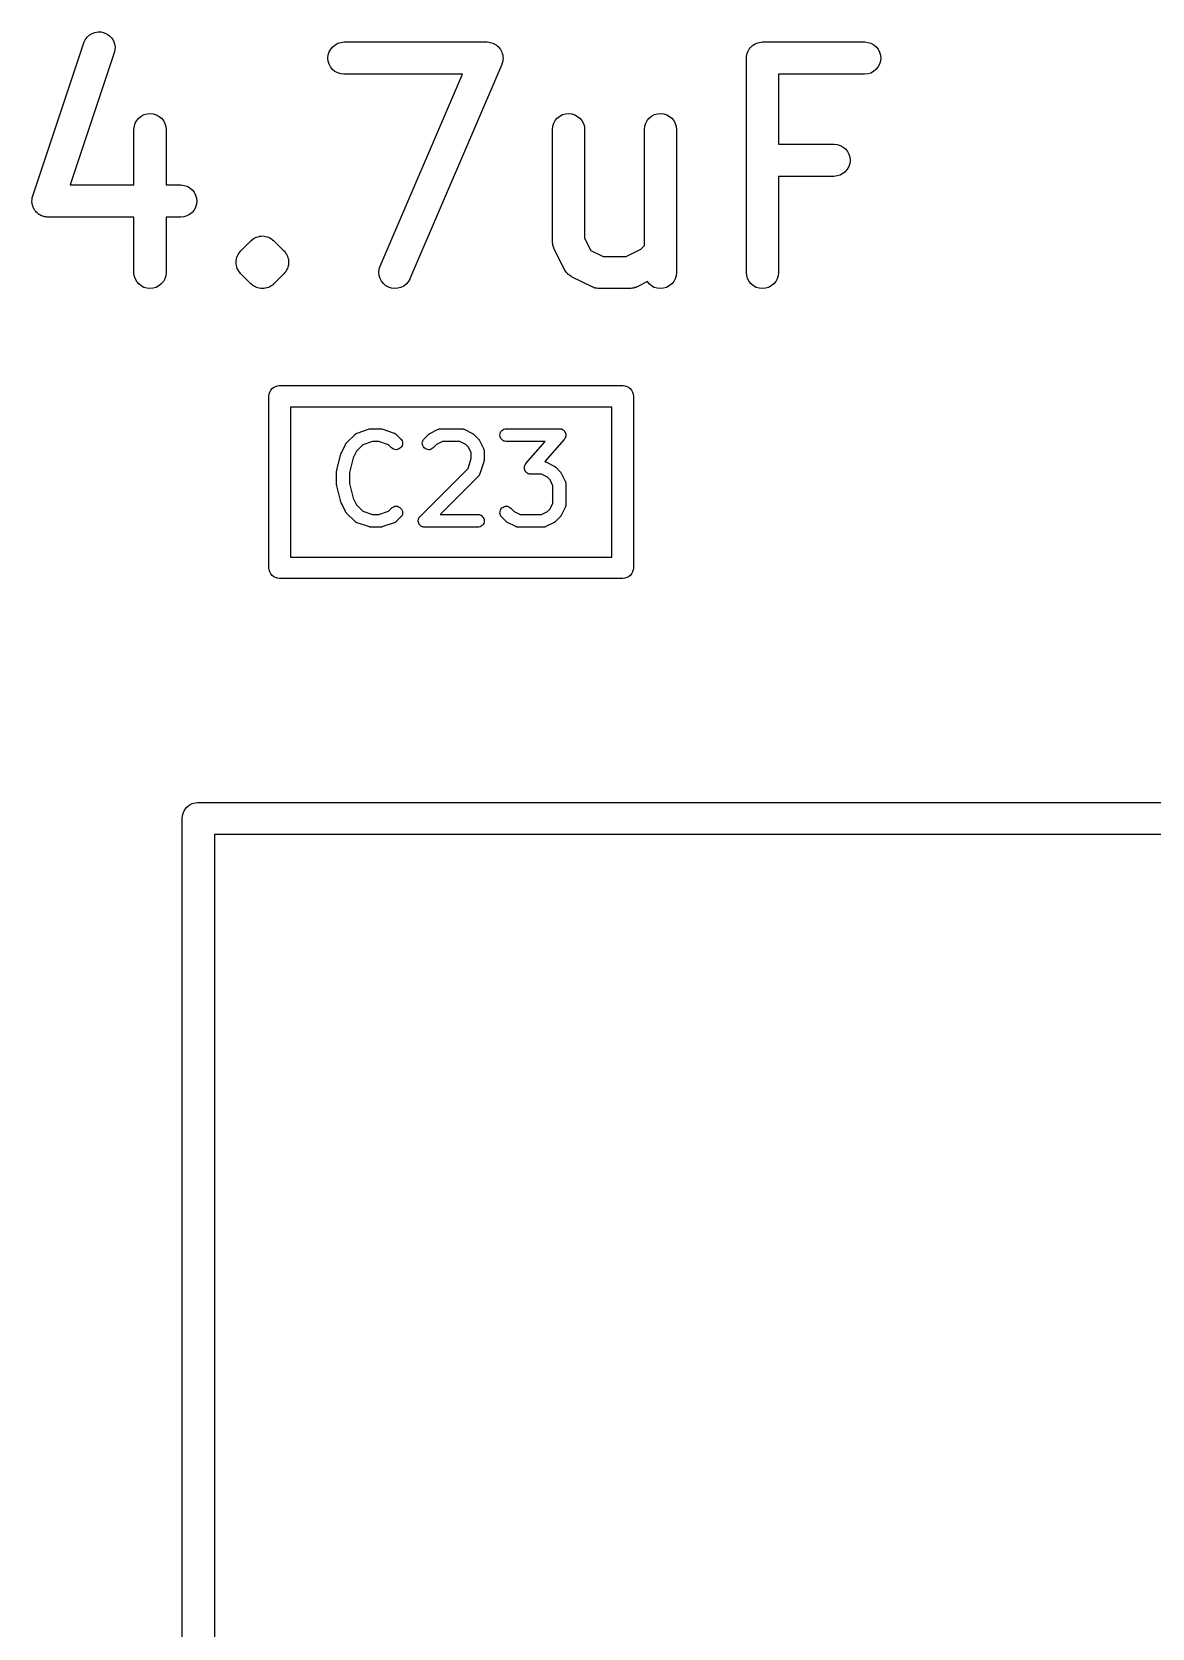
# Model space of a CAD drawing. Extents: x 39.2 to 71.6, y -130.1 to -60.
# Drawn here: x 49.42 to 54.65, y -114.48 to -107.03 of the extents above; entities that cross this region are included whole.
import ezdxf

# ---------------------------------------------------------------- set-up
doc = ezdxf.new("R2010")
doc.units = 0
doc.layers.add('BLACK', color=7, linetype='CONTINUOUS')

msp = doc.modelspace()

# ---------------------------------------------------------------- linework, layer by layer
at = {"layer": 'BLACK', "linetype": 'CONTINUOUS'}
for p, q in [((49.666, -107.081), (49.6663, -107.08)), ((49.6663, -107.08), (49.6725, -107.067)), ((49.6725, -107.067), (49.6811, -107.055)), ((49.6811, -107.055), (49.6918, -107.045)), ((49.6918, -107.045), (49.7043, -107.037)), ((49.7043, -107.037), (49.718, -107.032)), ((49.718, -107.032), (49.7325, -107.03)), ((49.7325, -107.03), (49.7471, -107.03)), ((49.7471, -107.03), (49.7614, -107.034)), ((49.7614, -107.034), (49.7747, -107.04)), ((49.7747, -107.04), (49.7866, -107.048)), ((49.7866, -107.048), (49.7966, -107.059)), ((49.7966, -107.059), (49.8043, -107.071)), ((49.8043, -107.071), (49.8095, -107.085)), ((50.8514, -107.083), (50.8654, -107.079)), ((50.8654, -107.079), (50.88, -107.077)), ((50.88, -107.077), (51.5467, -107.077)), ((51.5467, -107.077), (51.5477, -107.077)), ((51.5477, -107.077), (51.548, -107.077)), ((51.548, -107.077), (51.5482, -107.077)), ((51.5482, -107.077), (51.5552, -107.078)), ((51.5552, -107.078), (51.5623, -107.079)), ((51.5623, -107.079), (51.5625, -107.079)), ((51.5625, -107.079), (51.5628, -107.079)), ((51.5628, -107.079), (51.5695, -107.081)), ((52.8111, -107.081), (52.8178, -107.079)), ((52.8178, -107.079), (52.8181, -107.079)), ((52.8181, -107.079), (52.8183, -107.079)), ((52.8183, -107.079), (52.8254, -107.078)), ((52.8254, -107.078), (52.8324, -107.077)), ((52.8324, -107.077), (53.3086, -107.077)), ((53.3086, -107.077), (53.3096, -107.077)), ((53.3096, -107.077), (53.3242, -107.079)), ((53.3242, -107.079), (53.3381, -107.083)), ((49.4279, -107.795), (49.666, -107.081)), ((49.8083, -107.128), (49.6031, -107.744)), ((49.8115, -107.114), (49.8083, -107.128)), ((49.8095, -107.085), (49.812, -107.1)), ((49.812, -107.1), (49.8115, -107.114)), ((50.805, -107.152), (50.8065, -107.137)), ((50.8063, -107.166), (50.805, -107.152)), ((50.8065, -107.137), (50.8109, -107.123)), ((50.8109, -107.123), (50.8178, -107.11)), ((50.8178, -107.11), (50.8272, -107.099)), ((50.8272, -107.099), (50.8385, -107.09)), ((50.8385, -107.09), (50.8514, -107.083)), ((51.5695, -107.081), (51.5762, -107.083)), ((51.5762, -107.083), (51.5764, -107.084)), ((51.5764, -107.084), (51.5767, -107.084)), ((51.5767, -107.084), (51.5828, -107.087)), ((51.5828, -107.087), (51.589, -107.09)), ((51.589, -107.09), (51.5892, -107.091)), ((51.5892, -107.091), (51.5895, -107.091)), ((51.5895, -107.091), (51.5948, -107.095)), ((51.5948, -107.095), (51.6003, -107.1)), ((51.6003, -107.1), (51.6004, -107.1)), ((51.6004, -107.1), (51.6006, -107.1)), ((51.6006, -107.1), (51.605, -107.106)), ((51.605, -107.106), (51.6094, -107.111)), ((51.6094, -107.111), (51.6095, -107.112)), ((51.6095, -107.112), (51.6097, -107.112)), ((51.6097, -107.112), (51.6129, -107.118)), ((51.6129, -107.118), (51.6162, -107.124)), ((51.6162, -107.124), (51.6163, -107.125)), ((51.6163, -107.125), (51.6164, -107.125)), ((51.6164, -107.125), (51.6183, -107.131)), ((51.6183, -107.131), (51.6203, -107.138)), ((51.6203, -107.138), (51.6204, -107.139)), ((51.6204, -107.139), (51.6204, -107.139)), ((51.6204, -107.139), (51.621, -107.146)), ((51.6217, -107.153), (51.6209, -107.16)), ((51.621, -107.146), (51.6217, -107.153)), ((51.6217, -107.153), (51.6216, -107.153)), ((51.6216, -107.153), (51.6217, -107.153)), ((52.7574, -107.151), (52.7582, -107.144)), ((52.7574, -107.152), (52.7574, -107.151)), ((52.7574, -108.152), (52.7574, -107.152)), ((52.7574, -107.152), (52.7574, -107.152)), ((52.7574, -107.152), (52.7574, -107.152)), ((52.7574, -107.152), (52.7574, -107.152)), ((52.7582, -107.144), (52.7589, -107.137)), ((52.7589, -107.137), (52.759, -107.137)), ((52.759, -107.137), (52.7611, -107.13)), ((52.759, -107.137), (52.759, -107.137)), ((52.7611, -107.13), (52.7632, -107.123)), ((52.7632, -107.123), (52.7634, -107.123)), ((52.7634, -107.123), (52.7669, -107.117)), ((52.7634, -107.123), (52.7634, -107.123)), ((52.7669, -107.117), (52.7702, -107.11)), ((52.7702, -107.11), (52.7704, -107.11)), ((52.7704, -107.11), (52.7705, -107.11)), ((52.7705, -107.11), (52.775, -107.105)), ((52.775, -107.105), (52.7795, -107.099)), ((52.7795, -107.099), (52.7797, -107.099)), ((52.7797, -107.099), (52.7799, -107.099)), ((52.7799, -107.099), (52.7854, -107.094)), ((52.7854, -107.094), (52.7909, -107.09)), ((52.7909, -107.09), (52.7911, -107.09)), ((52.7911, -107.09), (52.7913, -107.09)), ((52.7913, -107.09), (52.7976, -107.086)), ((52.7976, -107.086), (52.8038, -107.083)), ((52.8038, -107.083), (52.8041, -107.083)), ((52.8041, -107.083), (52.8043, -107.083)), ((52.8043, -107.083), (52.8111, -107.081)), ((53.3381, -107.083), (53.3509, -107.09)), ((53.3509, -107.09), (53.3622, -107.1)), ((53.3622, -107.1), (53.3713, -107.111)), ((53.3713, -107.111), (53.3781, -107.124)), ((53.3781, -107.124), (53.3822, -107.138)), ((53.3836, -107.153), (53.382, -107.167)), ((53.3822, -107.138), (53.3836, -107.153)), ((50.8105, -107.18), (50.8063, -107.166)), ((50.8172, -107.193), (50.8105, -107.18)), ((50.8264, -107.205), (50.8172, -107.193)), ((50.8376, -107.214), (50.8264, -107.205)), ((50.8505, -107.221), (50.8376, -107.214)), ((50.8644, -107.226), (50.8505, -107.221)), ((50.879, -107.227), (50.8644, -107.226)), ((50.88, -107.227), (50.879, -107.227)), ((51.4329, -107.227), (50.88, -107.227)), ((51.0492, -108.123), (51.4329, -107.227)), ((51.6156, -107.182), (51.187, -108.182)), ((51.6157, -107.182), (51.6156, -107.182)), ((51.6158, -107.181), (51.6157, -107.182)), ((51.6179, -107.175), (51.6158, -107.181)), ((51.62, -107.168), (51.6179, -107.175)), ((51.6201, -107.168), (51.62, -107.168)), ((51.6209, -107.16), (51.6201, -107.167)), ((51.6201, -107.167), (51.6201, -107.168)), ((53.3086, -107.227), (52.9074, -107.227)), ((52.9074, -107.227), (52.9074, -107.554)), ((53.3231, -107.226), (53.3086, -107.227)), ((53.3372, -107.222), (53.3231, -107.226)), ((53.3501, -107.215), (53.3372, -107.222)), ((53.3614, -107.206), (53.3501, -107.215)), ((53.3707, -107.194), (53.3614, -107.206)), ((53.3777, -107.181), (53.3707, -107.194)), ((53.382, -107.167), (53.3777, -107.181)), ((49.9063, -107.456), (49.9134, -107.443)), ((49.9134, -107.443), (49.9228, -107.432)), ((49.9228, -107.432), (49.9342, -107.423)), ((49.9342, -107.423), (49.9471, -107.416)), ((49.9471, -107.416), (49.9612, -107.412)), ((49.9612, -107.412), (49.9758, -107.411)), ((49.9758, -107.411), (49.9903, -107.412)), ((49.9903, -107.412), (50.0043, -107.417)), ((50.0043, -107.417), (50.0172, -107.424)), ((50.0172, -107.424), (50.0285, -107.433)), ((50.0285, -107.433), (50.0377, -107.444)), ((50.0377, -107.444), (50.0446, -107.457)), ((51.8587, -107.456), (51.8657, -107.443)), ((51.8657, -107.443), (51.8751, -107.432)), ((51.8751, -107.432), (51.8866, -107.423)), ((51.8866, -107.423), (51.8995, -107.416)), ((51.8995, -107.416), (51.9136, -107.412)), ((51.9136, -107.412), (51.9281, -107.411)), ((51.9281, -107.411), (51.9427, -107.412)), ((51.9427, -107.412), (51.9567, -107.417)), ((51.9567, -107.417), (51.9696, -107.424)), ((51.9696, -107.424), (51.9808, -107.433)), ((51.9808, -107.433), (51.9901, -107.444)), ((51.9901, -107.444), (51.997, -107.457)), ((52.2873, -107.456), (52.2943, -107.443)), ((52.2943, -107.443), (52.3037, -107.432)), ((52.3037, -107.432), (52.3151, -107.423)), ((52.3151, -107.423), (52.3281, -107.416)), ((52.3281, -107.416), (52.3421, -107.412)), ((52.3421, -107.412), (52.3567, -107.411)), ((52.3567, -107.411), (52.3713, -107.412)), ((52.3713, -107.412), (52.3853, -107.417)), ((52.3853, -107.417), (52.3981, -107.424)), ((52.3981, -107.424), (52.4094, -107.433)), ((52.4094, -107.433), (52.4187, -107.444)), ((52.4187, -107.444), (52.4255, -107.457)), ((49.9002, -107.485), (49.9019, -107.47)), ((49.9002, -107.486), (49.9002, -107.485)), ((49.9002, -107.744), (49.9002, -107.486)), ((49.9019, -107.47), (49.9063, -107.456)), ((50.0446, -107.457), (50.0488, -107.471)), ((50.0488, -107.471), (50.0502, -107.486)), ((50.0502, -107.486), (50.0502, -107.744)), ((51.8526, -107.485), (51.8543, -107.47)), ((51.8526, -107.486), (51.8526, -107.485)), ((51.8526, -108.01), (51.8526, -107.486)), ((51.8543, -107.47), (51.8587, -107.456)), ((51.997, -107.457), (52.0012, -107.471)), ((52.0012, -107.471), (52.0026, -107.486)), ((52.0026, -107.486), (52.0026, -107.992)), ((52.2812, -107.485), (52.2828, -107.47)), ((52.2812, -107.486), (52.2812, -107.485)), ((52.2812, -108.026), (52.2812, -107.486)), ((52.2828, -107.47), (52.2873, -107.456)), ((52.4255, -107.457), (52.4298, -107.471)), ((52.4298, -107.471), (52.4312, -107.486)), ((52.4312, -107.486), (52.4312, -108.152)), ((52.9074, -107.554), (53.1657, -107.554)), ((53.1657, -107.554), (53.1668, -107.554)), ((53.1668, -107.554), (53.1813, -107.555)), ((53.1813, -107.555), (53.1953, -107.56)), ((53.1953, -107.56), (53.2081, -107.567)), ((53.2081, -107.567), (53.2193, -107.576)), ((53.2193, -107.576), (53.2285, -107.588)), ((53.2285, -107.588), (53.2353, -107.6)), ((53.2353, -107.6), (53.2394, -107.615)), ((53.2279, -107.671), (53.2186, -107.682)), ((53.2349, -107.658), (53.2279, -107.671)), ((53.2392, -107.644), (53.2349, -107.658)), ((53.2407, -107.629), (53.2392, -107.644)), ((53.2394, -107.615), (53.2407, -107.629)), ((49.6031, -107.744), (49.9002, -107.744)), ((50.0502, -107.744), (50.1181, -107.744)), ((50.1181, -107.744), (50.1191, -107.744)), ((50.1191, -107.744), (50.1337, -107.746)), ((50.1337, -107.746), (50.1476, -107.75)), ((50.1476, -107.75), (50.1605, -107.757)), ((53.1657, -107.704), (52.9074, -107.704)), ((52.9074, -107.704), (52.9074, -108.152)), ((53.1803, -107.702), (53.1657, -107.704)), ((53.1943, -107.698), (53.1803, -107.702)), ((53.2072, -107.691), (53.1943, -107.698)), ((53.2186, -107.682), (53.2072, -107.691)), ((49.424, -107.819), (49.4245, -107.814)), ((49.4243, -107.821), (49.424, -107.819)), ((49.4242, -107.824), (49.4243, -107.821)), ((49.425, -107.829), (49.4242, -107.824)), ((49.4245, -107.814), (49.4246, -107.81)), ((49.4246, -107.81), (49.4253, -107.807)), ((49.4253, -107.807), (49.4256, -107.804)), ((49.4256, -107.804), (49.4269, -107.8)), ((49.4269, -107.8), (49.4279, -107.795)), ((50.1605, -107.757), (50.1717, -107.767)), ((50.1717, -107.767), (50.1809, -107.778)), ((50.1809, -107.778), (50.1876, -107.791)), ((50.1876, -107.791), (50.1918, -107.805)), ((50.1931, -107.82), (50.1916, -107.834)), ((50.1918, -107.805), (50.1931, -107.82)), ((49.4254, -107.833), (49.425, -107.829)), ((49.4262, -107.836), (49.4254, -107.833)), ((49.4267, -107.839), (49.4262, -107.836)), ((49.4282, -107.843), (49.4267, -107.839)), ((49.4295, -107.847), (49.4282, -107.843)), ((49.4308, -107.85), (49.4295, -107.847)), ((49.4318, -107.852), (49.4308, -107.85)), ((49.4342, -107.856), (49.4318, -107.852)), ((49.4363, -107.86), (49.4342, -107.856)), ((49.4381, -107.862), (49.4363, -107.86)), ((49.4396, -107.865), (49.4381, -107.862)), ((49.4427, -107.868), (49.4396, -107.865)), ((49.4455, -107.872), (49.4427, -107.868)), ((49.4477, -107.873), (49.4455, -107.872)), ((49.4496, -107.875), (49.4477, -107.873)), ((49.4532, -107.878), (49.4496, -107.875)), ((49.4567, -107.881), (49.4532, -107.878)), ((49.4592, -107.882), (49.4567, -107.881)), ((49.4615, -107.884), (49.4592, -107.882)), ((49.4656, -107.886), (49.4615, -107.884)), ((49.4695, -107.888), (49.4656, -107.886)), ((49.4722, -107.889), (49.4695, -107.888)), ((49.4748, -107.89), (49.4722, -107.889)), ((49.4792, -107.891), (49.4748, -107.89)), ((49.4835, -107.892), (49.4792, -107.891)), ((49.4863, -107.893), (49.4835, -107.892)), ((49.4891, -107.893), (49.4863, -107.893)), ((49.4936, -107.894), (49.4891, -107.893)), ((49.498, -107.894), (49.4936, -107.894)), ((49.499, -107.894), (49.498, -107.894)), ((49.9002, -107.894), (49.499, -107.894)), ((49.9002, -108.152), (49.9002, -107.894)), ((50.1181, -107.894), (50.0502, -107.894)), ((50.0502, -107.894), (50.0502, -108.152)), ((50.1327, -107.893), (50.1181, -107.894)), ((50.1467, -107.888), (50.1327, -107.893)), ((50.1596, -107.882), (50.1467, -107.888)), ((50.1709, -107.872), (50.1596, -107.882)), ((50.1803, -107.861), (50.1709, -107.872)), ((50.1872, -107.848), (50.1803, -107.861)), ((50.1916, -107.834), (50.1872, -107.848)), ((50.3984, -108.052), (50.446, -108.004)), ((50.446, -108.004), (50.4464, -108.004)), ((50.4464, -108.004), (50.4464, -108.004)), ((50.4464, -108.004), (50.4464, -108.004)), ((50.4464, -108.004), (50.4466, -108.004)), ((50.4466, -108.004), (50.4468, -108.003)), ((50.4466, -108.004), (50.4466, -108.004)), ((50.4466, -108.004), (50.4466, -108.004)), ((50.4468, -108.003), (50.4523, -107.999)), ((50.4523, -107.999), (50.4578, -107.995)), ((50.4578, -107.995), (50.4579, -107.994)), ((50.4579, -107.994), (50.458, -107.994)), ((50.458, -107.994), (50.4581, -107.994)), ((50.4581, -107.994), (50.4582, -107.994)), ((50.4582, -107.994), (50.4644, -107.991)), ((50.4644, -107.991), (50.4707, -107.988)), ((50.4707, -107.988), (50.4708, -107.988)), ((50.4708, -107.988), (50.471, -107.988)), ((50.471, -107.988), (50.4711, -107.988)), ((50.4711, -107.988), (50.4712, -107.988)), ((50.4712, -107.988), (50.478, -107.986)), ((50.478, -107.986), (50.4847, -107.984)), ((50.4847, -107.984), (50.4849, -107.984)), ((50.4849, -107.984), (50.485, -107.983)), ((50.485, -107.983), (50.4851, -107.983)), ((50.4851, -107.983), (50.4853, -107.983)), ((50.4853, -107.983), (50.4923, -107.983)), ((50.4923, -107.983), (50.4993, -107.982)), ((50.4993, -107.982), (50.4994, -107.982)), ((50.4994, -107.982), (50.4996, -107.982)), ((50.4996, -107.982), (50.4997, -107.982)), ((50.4997, -107.982), (50.4998, -107.982)), ((50.4998, -107.982), (50.5067, -107.983)), ((50.5067, -107.983), (50.5139, -107.984)), ((50.5139, -107.984), (50.514, -107.984)), ((50.514, -107.984), (50.5141, -107.984)), ((50.5141, -107.984), (50.5143, -107.984)), ((50.5143, -107.984), (50.5144, -107.984)), ((50.5144, -107.984), (50.521, -107.986)), ((50.521, -107.986), (50.5211, -107.986)), ((50.5211, -107.986), (50.5279, -107.988)), ((50.5279, -107.988), (50.528, -107.988)), ((50.528, -107.988), (50.5281, -107.988)), ((50.5281, -107.988), (50.5282, -107.988)), ((50.5282, -107.988), (50.5284, -107.988)), ((50.5284, -107.988), (50.5345, -107.991)), ((50.5345, -107.991), (50.5408, -107.995)), ((50.5408, -107.995), (50.5409, -107.995)), ((50.5409, -107.995), (50.541, -107.995)), ((50.541, -107.995), (50.5411, -107.995)), ((50.5411, -107.995), (50.5412, -107.995)), ((50.5412, -107.995), (50.5466, -108)), ((50.5466, -108), (50.5521, -108.004)), ((50.5521, -108.004), (50.5997, -108.052)), ((51.8528, -108.012), (51.8526, -108.01)), ((51.8527, -108.014), (51.8528, -108.012)), ((51.8535, -108.019), (51.8527, -108.014)), ((51.854, -108.024), (51.8535, -108.019)), ((51.8547, -108.026), (51.854, -108.024)), ((51.855, -108.028), (51.8547, -108.026)), ((51.8568, -108.033), (51.855, -108.028)), ((51.8583, -108.038), (51.8568, -108.033)), ((51.8593, -108.04), (51.8583, -108.038)), ((51.8601, -108.042), (51.8593, -108.04)), ((51.8605, -108.043), (51.8601, -108.042)), ((51.9082, -108.138), (51.8605, -108.043)), ((52.0026, -107.992), (52.0311, -108.049)), ((52.1956, -108.077), (52.2641, -108.043)), ((52.2641, -108.043), (52.2812, -108.026)), ((50.3764, -108.104), (50.3772, -108.097)), ((50.3771, -108.111), (50.3764, -108.104)), ((50.3764, -108.104), (50.3765, -108.104)), ((50.3765, -108.104), (50.3764, -108.104)), ((50.3777, -108.119), (50.3771, -108.111)), ((50.3772, -108.097), (50.3779, -108.09)), ((50.3778, -108.119), (50.3777, -108.119)), ((50.3798, -108.126), (50.3778, -108.119)), ((50.3778, -108.119), (50.3778, -108.119)), ((50.3779, -108.09), (50.378, -108.09)), ((50.378, -108.089), (50.3801, -108.083)), ((50.378, -108.09), (50.378, -108.089)), ((50.3801, -108.083), (50.3822, -108.076)), ((50.3822, -108.076), (50.3823, -108.076)), ((50.3823, -108.076), (50.3824, -108.075)), ((50.3824, -108.075), (50.3858, -108.069)), ((50.3858, -108.069), (50.3891, -108.063)), ((50.3891, -108.063), (50.3893, -108.063)), ((50.3893, -108.063), (50.3894, -108.063)), ((50.3894, -108.063), (50.3939, -108.057)), ((50.3939, -108.057), (50.3984, -108.052)), ((50.5997, -108.052), (50.6001, -108.052)), ((50.6001, -108.052), (50.6001, -108.052)), ((50.6001, -108.052), (50.6001, -108.052)), ((50.6001, -108.052), (50.6004, -108.052)), ((50.6004, -108.052), (50.6049, -108.058)), ((50.6049, -108.058), (50.6093, -108.063)), ((50.6093, -108.063), (50.6094, -108.064)), ((50.6094, -108.064), (50.6096, -108.064)), ((50.6096, -108.064), (50.6128, -108.07)), ((50.6128, -108.07), (50.6161, -108.076)), ((50.6161, -108.076), (50.6162, -108.077)), ((50.6162, -108.077), (50.6163, -108.077)), ((50.6163, -108.077), (50.6183, -108.084)), ((50.6201, -108.12), (50.618, -108.127)), ((50.6183, -108.084), (50.6203, -108.09)), ((50.6202, -108.12), (50.6201, -108.12)), ((50.6201, -108.12), (50.6201, -108.12)), ((50.6209, -108.112), (50.6202, -108.12)), ((50.6203, -108.09), (50.6203, -108.091)), ((50.6203, -108.091), (50.6204, -108.091)), ((50.6204, -108.091), (50.621, -108.098)), ((50.6217, -108.106), (50.6209, -108.112)), ((50.621, -108.098), (50.6217, -108.105)), ((50.6217, -108.105), (50.6216, -108.105)), ((50.6216, -108.105), (50.6217, -108.106)), ((51.0447, -108.137), (51.0492, -108.123)), ((52.0311, -108.049), (52.0882, -108.077)), ((52.0882, -108.077), (52.1956, -108.077)), ((49.9017, -108.167), (49.9002, -108.152)), ((49.9059, -108.181), (49.9017, -108.167)), ((49.9128, -108.194), (49.9059, -108.181)), ((49.922, -108.205), (49.9128, -108.194)), ((50.0371, -108.195), (50.0277, -108.206)), ((50.0442, -108.182), (50.0371, -108.195)), ((50.0486, -108.168), (50.0442, -108.182)), ((50.0502, -108.153), (50.0486, -108.168)), ((50.0502, -108.152), (50.0502, -108.153)), ((50.3818, -108.133), (50.3798, -108.126)), ((50.3819, -108.133), (50.3818, -108.133)), ((50.382, -108.133), (50.3819, -108.133)), ((50.3853, -108.139), (50.382, -108.133)), ((50.3885, -108.146), (50.3853, -108.139)), ((50.3887, -108.146), (50.3885, -108.146)), ((50.3888, -108.146), (50.3887, -108.146)), ((50.3933, -108.152), (50.3888, -108.146)), ((50.3977, -108.157), (50.3933, -108.152)), ((50.398, -108.157), (50.3977, -108.157)), ((50.3984, -108.158), (50.398, -108.157)), ((50.398, -108.157), (50.398, -108.157)), ((50.398, -108.157), (50.398, -108.157)), ((50.446, -108.205), (50.3984, -108.158)), ((50.5997, -108.158), (50.5521, -108.205)), ((50.6042, -108.152), (50.5997, -108.158)), ((50.6087, -108.147), (50.6042, -108.152)), ((50.6088, -108.147), (50.6087, -108.147)), ((50.609, -108.146), (50.6088, -108.147)), ((50.6123, -108.14), (50.609, -108.146)), ((50.6157, -108.134), (50.6123, -108.14)), ((50.6158, -108.134), (50.6157, -108.134)), ((50.6159, -108.134), (50.6158, -108.134)), ((50.618, -108.127), (50.6159, -108.134)), ((51.0431, -108.151), (51.0447, -108.137)), ((51.0443, -108.166), (51.0431, -108.151)), ((51.0484, -108.18), (51.0443, -108.166)), ((51.0551, -108.193), (51.0484, -108.18)), ((51.0641, -108.204), (51.0551, -108.193)), ((51.1794, -108.196), (51.1698, -108.207)), ((51.1866, -108.183), (51.1794, -108.196)), ((51.187, -108.182), (51.1866, -108.183)), ((51.909, -108.14), (51.9082, -108.138)), ((51.9097, -108.141), (51.909, -108.14)), ((51.9129, -108.146), (51.9097, -108.141)), ((51.9159, -108.151), (51.9129, -108.146)), ((51.9171, -108.152), (51.9159, -108.151)), ((51.918, -108.153), (51.9171, -108.152)), ((51.9221, -108.157), (51.918, -108.153)), ((51.926, -108.161), (51.9221, -108.157)), ((51.9273, -108.162), (51.926, -108.161)), ((51.9285, -108.163), (51.9273, -108.162)), ((51.9333, -108.167), (51.9285, -108.163)), ((51.9379, -108.17), (51.9333, -108.167)), ((51.9394, -108.17), (51.9379, -108.17)), ((51.9408, -108.171), (51.9394, -108.17)), ((51.9417, -108.172), (51.9408, -108.171)), ((52.0369, -108.219), (51.9417, -108.172)), ((52.295, -108.195), (52.2469, -108.219)), ((52.303, -108.205), (52.295, -108.195)), ((52.4181, -108.195), (52.4087, -108.206)), ((52.4251, -108.182), (52.4181, -108.195)), ((52.4296, -108.168), (52.4251, -108.182)), ((52.4312, -108.153), (52.4296, -108.168)), ((52.4312, -108.152), (52.4312, -108.153)), ((52.7588, -108.167), (52.7574, -108.152)), ((52.763, -108.181), (52.7588, -108.167)), ((52.7699, -108.194), (52.763, -108.181)), ((52.7792, -108.205), (52.7699, -108.194)), ((52.8943, -108.195), (52.8849, -108.206)), ((52.9013, -108.182), (52.8943, -108.195)), ((52.9057, -108.168), (52.9013, -108.182)), ((52.9074, -108.153), (52.9057, -108.168)), ((52.9074, -108.152), (52.9074, -108.153)), ((49.9333, -108.215), (49.922, -108.205)), ((49.9462, -108.222), (49.9333, -108.215)), ((49.9602, -108.226), (49.9462, -108.222)), ((49.9747, -108.227), (49.9602, -108.226)), ((49.9893, -108.226), (49.9747, -108.227)), ((50.0033, -108.222), (49.9893, -108.226)), ((50.0163, -108.215), (50.0033, -108.222)), ((50.0277, -108.206), (50.0163, -108.215)), ((50.4515, -108.21), (50.446, -108.205)), ((50.4569, -108.214), (50.4515, -108.21)), ((50.457, -108.214), (50.4569, -108.214)), ((50.4571, -108.215), (50.457, -108.214)), ((50.4572, -108.215), (50.4571, -108.215)), ((50.4573, -108.215), (50.4572, -108.215)), ((50.4635, -108.218), (50.4573, -108.215)), ((50.4697, -108.221), (50.4635, -108.218)), ((50.4699, -108.221), (50.4697, -108.221)), ((50.47, -108.222), (50.4699, -108.221)), ((50.4701, -108.222), (50.47, -108.222)), ((50.4702, -108.222), (50.4701, -108.222)), ((50.4769, -108.224), (50.4702, -108.222)), ((50.4837, -108.226), (50.4769, -108.224)), ((50.4838, -108.226), (50.4837, -108.226)), ((50.484, -108.226), (50.4838, -108.226)), ((50.4841, -108.226), (50.484, -108.226)), ((50.4842, -108.226), (50.4841, -108.226)), ((50.4913, -108.227), (50.4842, -108.226)), ((50.4983, -108.227), (50.4913, -108.227)), ((50.4984, -108.227), (50.4983, -108.227)), ((50.4985, -108.227), (50.4984, -108.227)), ((50.4987, -108.227), (50.4985, -108.227)), ((50.4988, -108.227), (50.4987, -108.227)), ((50.5058, -108.227), (50.4988, -108.227)), ((50.5128, -108.226), (50.5058, -108.227)), ((50.513, -108.226), (50.5128, -108.226)), ((50.5131, -108.226), (50.513, -108.226)), ((50.5132, -108.226), (50.5131, -108.226)), ((50.5134, -108.226), (50.5132, -108.226)), ((50.52, -108.224), (50.5134, -108.226)), ((50.5269, -108.222), (50.52, -108.224)), ((50.527, -108.222), (50.5269, -108.222)), ((50.5271, -108.222), (50.527, -108.222)), ((50.5273, -108.222), (50.5271, -108.222)), ((50.5274, -108.222), (50.5273, -108.222)), ((50.5336, -108.219), (50.5274, -108.222)), ((50.5399, -108.215), (50.5336, -108.219)), ((50.54, -108.215), (50.5399, -108.215)), ((50.5401, -108.215), (50.54, -108.215)), ((50.5402, -108.215), (50.5401, -108.215)), ((50.5403, -108.215), (50.5402, -108.215)), ((50.5458, -108.211), (50.5403, -108.215)), ((50.5513, -108.206), (50.5458, -108.211)), ((50.5515, -108.206), (50.5513, -108.206)), ((50.5517, -108.206), (50.5515, -108.206)), ((50.5515, -108.206), (50.5515, -108.206)), ((50.5515, -108.206), (50.5515, -108.206)), ((50.5521, -108.205), (50.5517, -108.206)), ((50.5517, -108.206), (50.5517, -108.206)), ((50.5517, -108.206), (50.5517, -108.206)), ((51.0753, -108.214), (51.0641, -108.204)), ((51.0881, -108.221), (51.0753, -108.214)), ((51.102, -108.226), (51.0881, -108.221)), ((51.1165, -108.227), (51.102, -108.226)), ((51.1311, -108.226), (51.1165, -108.227)), ((51.1452, -108.222), (51.1311, -108.226)), ((51.1583, -108.216), (51.1452, -108.222)), ((51.1698, -108.207), (51.1583, -108.216)), ((52.039, -108.22), (52.0369, -108.219)), ((52.0409, -108.221), (52.039, -108.22)), ((52.0458, -108.223), (52.0409, -108.221)), ((52.0506, -108.225), (52.0458, -108.223)), ((52.0528, -108.225), (52.0506, -108.225)), ((52.0549, -108.226), (52.0528, -108.225)), ((52.06, -108.226), (52.0549, -108.226)), ((52.065, -108.227), (52.06, -108.226)), ((52.0672, -108.227), (52.065, -108.227)), ((52.0694, -108.227), (52.0672, -108.227)), ((52.0705, -108.227), (52.0694, -108.227)), ((52.2133, -108.227), (52.0705, -108.227)), ((52.2155, -108.227), (52.2133, -108.227)), ((52.2177, -108.227), (52.2155, -108.227)), ((52.2228, -108.226), (52.2177, -108.227)), ((52.2279, -108.226), (52.2228, -108.226)), ((52.23, -108.225), (52.2279, -108.226)), ((52.2322, -108.225), (52.23, -108.225)), ((52.237, -108.223), (52.2322, -108.225)), ((52.2419, -108.222), (52.237, -108.223)), ((52.2439, -108.221), (52.2419, -108.222)), ((52.2459, -108.22), (52.2439, -108.221)), ((52.2469, -108.219), (52.2459, -108.22)), ((52.3143, -108.215), (52.303, -108.205)), ((52.3271, -108.222), (52.3143, -108.215)), ((52.3411, -108.226), (52.3271, -108.222)), ((52.3557, -108.227), (52.3411, -108.226)), ((52.3702, -108.226), (52.3557, -108.227)), ((52.3843, -108.222), (52.3702, -108.226)), ((52.3973, -108.215), (52.3843, -108.222)), ((52.4087, -108.206), (52.3973, -108.215)), ((52.7904, -108.215), (52.7792, -108.205)), ((52.8033, -108.222), (52.7904, -108.215)), ((52.8173, -108.226), (52.8033, -108.222)), ((52.8319, -108.227), (52.8173, -108.226)), ((52.8464, -108.226), (52.8319, -108.227)), ((52.8605, -108.222), (52.8464, -108.226)), ((52.8734, -108.215), (52.8605, -108.222)), ((52.8849, -108.206), (52.8734, -108.215)), ((50.5307, -108.72), (50.5336, -108.711)), ((50.5336, -108.711), (50.5382, -108.702)), ((50.5382, -108.702), (50.5445, -108.694)), ((50.5445, -108.694), (50.5521, -108.688)), ((50.5521, -108.688), (50.5608, -108.684)), ((50.5608, -108.684), (50.5702, -108.681)), ((50.5702, -108.681), (50.5776, -108.68)), ((50.5776, -108.68), (50.58, -108.68)), ((50.58, -108.68), (50.5824, -108.68)), ((50.5824, -108.68), (52.1776, -108.68)), ((52.1776, -108.68), (52.18, -108.68)), ((52.18, -108.68), (52.1824, -108.68)), ((52.1824, -108.68), (52.1898, -108.681)), ((52.1898, -108.681), (52.1992, -108.684)), ((52.1992, -108.684), (52.2079, -108.688)), ((52.2079, -108.688), (52.2155, -108.694)), ((52.2155, -108.694), (52.2218, -108.702)), ((52.2218, -108.702), (52.2264, -108.711)), ((52.2264, -108.711), (52.2293, -108.72)), ((50.5298, -108.73), (50.5307, -108.72)), ((50.53, -108.732), (50.5298, -108.73)), ((50.53, -109.528), (50.53, -108.732)), ((50.63, -108.78), (50.63, -109.48)), ((52.13, -108.78), (50.63, -108.78)), ((52.13, -109.48), (52.13, -108.78)), ((52.2293, -108.72), (52.2302, -108.73)), ((52.2302, -108.73), (52.23, -108.732)), ((52.23, -108.732), (52.23, -109.528)), ((50.8921, -108.947), (50.9302, -108.909)), ((50.9302, -108.909), (50.9305, -108.908)), ((50.9305, -108.908), (50.9312, -108.908)), ((50.9312, -108.908), (50.9318, -108.907)), ((50.9318, -108.907), (50.9335, -108.906)), ((50.9335, -108.906), (50.9351, -108.905)), ((50.9351, -108.905), (50.9359, -108.904)), ((50.9359, -108.904), (50.9366, -108.904)), ((50.9366, -108.904), (50.9385, -108.903)), ((50.9385, -108.903), (50.9403, -108.902)), ((50.9403, -108.902), (50.9411, -108.902)), ((50.9411, -108.902), (50.9419, -108.902)), ((50.9419, -108.902), (50.9991, -108.882)), ((51.0134, -108.941), (50.9676, -108.956)), ((50.9991, -108.882), (50.9995, -108.882)), ((50.9995, -108.882), (51.0011, -108.882)), ((51.0011, -108.882), (51.0027, -108.882)), ((51.0027, -108.882), (51.004, -108.881)), ((51.004, -108.881), (51.0052, -108.881)), ((51.0052, -108.881), (51.0069, -108.881)), ((51.0069, -108.881), (51.0086, -108.881)), ((51.0086, -108.881), (51.0467, -108.881)), ((51.0418, -108.941), (51.0134, -108.941)), ((51.0876, -108.956), (51.0418, -108.941)), ((51.0467, -108.881), (51.0471, -108.881)), ((51.0471, -108.881), (51.0488, -108.881)), ((51.0488, -108.881), (51.0504, -108.881)), ((51.0504, -108.881), (51.0517, -108.881)), ((51.0517, -108.881), (51.0529, -108.882)), ((51.0529, -108.882), (51.0545, -108.882)), ((51.0545, -108.882), (51.0562, -108.882)), ((51.0562, -108.882), (51.1133, -108.902)), ((51.1133, -108.902), (51.1137, -108.902)), ((51.1137, -108.902), (51.1145, -108.902)), ((51.1145, -108.902), (51.1153, -108.902)), ((51.1153, -108.902), (51.1171, -108.903)), ((51.1171, -108.903), (51.119, -108.904)), ((51.119, -108.904), (51.1197, -108.905)), ((51.1197, -108.905), (51.1205, -108.905)), ((51.1205, -108.905), (51.1221, -108.906)), ((51.1221, -108.906), (51.1237, -108.908)), ((51.1237, -108.908), (51.1243, -108.908)), ((51.1243, -108.908), (51.125, -108.909)), ((51.125, -108.909), (51.1441, -108.928)), ((51.1441, -108.928), (51.1444, -108.928)), ((51.1444, -108.928), (51.148, -108.933)), ((51.148, -108.933), (51.1507, -108.938)), ((51.1507, -108.938), (51.1523, -108.944)), ((51.2458, -108.943), (51.2475, -108.938)), ((51.2475, -108.938), (51.2503, -108.932)), ((51.2503, -108.932), (51.254, -108.928)), ((51.254, -108.928), (51.2731, -108.909)), ((51.2731, -108.909), (51.2734, -108.908)), ((51.2734, -108.908), (51.2747, -108.907)), ((51.2747, -108.907), (51.2759, -108.906)), ((51.2759, -108.906), (51.277, -108.906)), ((51.277, -108.906), (51.2779, -108.905)), ((51.2779, -108.905), (51.2794, -108.904)), ((51.2794, -108.904), (51.2809, -108.903)), ((51.2809, -108.903), (51.319, -108.884)), ((51.3395, -108.941), (51.3121, -108.955)), ((51.319, -108.884), (51.3193, -108.884)), ((51.3193, -108.884), (51.3202, -108.884)), ((51.3202, -108.884), (51.3209, -108.883)), ((51.3209, -108.883), (51.3229, -108.883)), ((51.3229, -108.883), (51.3248, -108.882)), ((51.3248, -108.882), (51.3257, -108.882)), ((51.3257, -108.882), (51.3266, -108.882)), ((51.3266, -108.882), (51.3286, -108.881)), ((51.3286, -108.881), (51.3306, -108.881)), ((51.3306, -108.881), (51.3315, -108.881)), ((51.3315, -108.881), (51.3324, -108.881)), ((51.3324, -108.881), (51.4276, -108.881)), ((51.4205, -108.941), (51.3395, -108.941)), ((51.4479, -108.955), (51.4205, -108.941)), ((51.4276, -108.881), (51.428, -108.881)), ((51.428, -108.881), (51.4289, -108.881)), ((51.4289, -108.881), (51.4298, -108.881)), ((51.4298, -108.881), (51.4318, -108.881)), ((51.4318, -108.881), (51.4339, -108.882)), ((51.4339, -108.882), (51.4347, -108.882)), ((51.4347, -108.882), (51.4356, -108.882)), ((51.4356, -108.882), (51.4375, -108.883)), ((51.4375, -108.883), (51.4394, -108.883)), ((51.4394, -108.883), (51.4402, -108.884)), ((51.4402, -108.884), (51.441, -108.884)), ((51.441, -108.884), (51.4791, -108.903)), ((51.4791, -108.903), (51.4795, -108.903)), ((51.4795, -108.903), (51.4809, -108.904)), ((51.4809, -108.904), (51.4824, -108.905)), ((51.4824, -108.905), (51.4834, -108.906)), ((51.4834, -108.906), (51.4844, -108.907)), ((51.4844, -108.907), (51.4856, -108.908)), ((51.4856, -108.908), (51.4869, -108.909)), ((51.4869, -108.909), (51.506, -108.928)), ((51.506, -108.928), (51.5063, -108.928)), ((51.5063, -108.928), (51.5073, -108.929)), ((51.5073, -108.929), (51.5085, -108.931)), ((51.5085, -108.931), (51.5091, -108.932)), ((51.5091, -108.932), (51.5099, -108.933)), ((51.5099, -108.933), (51.5107, -108.934)), ((51.5107, -108.934), (51.5116, -108.936)), ((51.5116, -108.936), (51.5306, -108.974)), ((51.6071, -108.911), (51.6078, -108.905)), ((51.6077, -108.917), (51.6071, -108.911)), ((51.6093, -108.922), (51.6077, -108.917)), ((51.6078, -108.905), (51.6095, -108.899)), ((51.612, -108.927), (51.6093, -108.922)), ((51.6095, -108.899), (51.6123, -108.894)), ((51.6157, -108.932), (51.612, -108.927)), ((51.6123, -108.894), (51.616, -108.89)), ((51.6202, -108.936), (51.6157, -108.932)), ((51.616, -108.89), (51.6205, -108.886)), ((51.6253, -108.939), (51.6202, -108.936)), ((51.6205, -108.886), (51.6257, -108.883)), ((51.6309, -108.94), (51.6253, -108.939)), ((51.6257, -108.883), (51.6313, -108.882)), ((51.6367, -108.941), (51.6309, -108.94)), ((51.6313, -108.882), (51.6371, -108.881)), ((51.6371, -108.941), (51.6367, -108.941)), ((51.6371, -108.881), (51.8848, -108.881)), ((51.8186, -108.941), (51.6371, -108.941)), ((51.7289, -109.044), (51.8186, -108.941)), ((51.9073, -108.931), (51.8166, -109.034)), ((51.8848, -108.881), (51.8852, -108.881)), ((51.8852, -108.881), (51.887, -108.881)), ((51.887, -108.881), (51.8889, -108.881)), ((51.8889, -108.881), (51.89, -108.881)), ((51.89, -108.881), (51.891, -108.882)), ((51.891, -108.882), (51.8928, -108.882)), ((51.8928, -108.882), (51.8946, -108.883)), ((51.8946, -108.883), (51.8956, -108.883)), ((51.8956, -108.883), (51.8966, -108.883)), ((51.8966, -108.883), (51.8982, -108.884)), ((51.8982, -108.884), (51.8999, -108.885)), ((51.8999, -108.885), (51.9008, -108.886)), ((51.9008, -108.886), (51.9017, -108.886)), ((51.9017, -108.886), (51.9031, -108.887)), ((51.9031, -108.887), (51.9047, -108.889)), ((51.9047, -108.889), (51.9054, -108.889)), ((51.9054, -108.889), (51.9062, -108.89)), ((51.9062, -108.89), (51.9074, -108.891)), ((51.9084, -108.929), (51.9073, -108.931)), ((51.9074, -108.891), (51.9087, -108.893)), ((51.9096, -108.928), (51.9084, -108.929)), ((51.9087, -108.893), (51.9092, -108.894)), ((51.9092, -108.894), (51.9099, -108.895)), ((51.9101, -108.927), (51.9096, -108.928)), ((51.9099, -108.895), (51.9107, -108.896)), ((51.9107, -108.926), (51.9101, -108.927)), ((51.9107, -108.896), (51.9117, -108.898)), ((51.9115, -108.924), (51.9107, -108.926)), ((51.9124, -108.923), (51.9115, -108.924)), ((51.9117, -108.898), (51.9121, -108.899)), ((51.9121, -108.899), (51.9126, -108.9)), ((51.9127, -108.922), (51.9124, -108.923)), ((51.9126, -108.9), (51.9131, -108.902)), ((51.9132, -108.921), (51.9127, -108.922)), ((51.9131, -108.902), (51.9138, -108.903)), ((51.9136, -108.919), (51.9132, -108.921)), ((51.9141, -108.917), (51.9136, -108.919)), ((51.9138, -108.903), (51.9139, -108.904)), ((51.9139, -108.904), (51.9142, -108.905)), ((51.9143, -108.916), (51.9141, -108.917)), ((51.9142, -108.905), (51.9144, -108.907)), ((51.9145, -108.915), (51.9143, -108.916)), ((51.9144, -108.907), (51.9147, -108.909)), ((51.9146, -108.913), (51.9145, -108.915)), ((51.9148, -108.911), (51.9146, -108.913)), ((51.9147, -108.909), (51.9147, -108.91)), ((51.9147, -108.91), (51.9148, -108.911)), ((50.8461, -109.075), (50.8652, -108.999)), ((50.8652, -108.999), (50.8653, -108.999)), ((50.8653, -108.999), (50.8653, -108.998)), ((50.8653, -108.998), (50.8654, -108.998)), ((50.8654, -108.998), (50.8664, -108.996)), ((50.8664, -108.996), (50.8673, -108.993)), ((50.8673, -108.993), (50.8674, -108.993)), ((50.8674, -108.993), (50.8675, -108.993)), ((50.8675, -108.993), (50.8865, -108.955)), ((50.8865, -108.955), (50.8867, -108.954)), ((50.8867, -108.954), (50.8876, -108.953)), ((50.8876, -108.953), (50.8884, -108.951)), ((50.8884, -108.951), (50.8892, -108.95)), ((50.8892, -108.95), (50.8899, -108.949)), ((50.8899, -108.949), (50.891, -108.948)), ((50.891, -108.948), (50.8921, -108.947)), ((50.938, -108.986), (50.9226, -109.017)), ((50.9676, -108.956), (50.938, -108.986)), ((51.1016, -108.97), (51.0876, -108.956)), ((51.1062, -108.974), (51.1016, -108.97)), ((51.1113, -108.977), (51.1062, -108.974)), ((51.1169, -108.978), (51.1113, -108.977)), ((51.1228, -108.979), (51.1169, -108.978)), ((51.1286, -108.978), (51.1228, -108.979)), ((51.1342, -108.977), (51.1286, -108.978)), ((51.1394, -108.974), (51.1342, -108.977)), ((51.1439, -108.97), (51.1394, -108.974)), ((51.1477, -108.966), (51.1439, -108.97)), ((51.1505, -108.961), (51.1477, -108.966)), ((51.1522, -108.955), (51.1505, -108.961)), ((51.1529, -108.949), (51.1522, -108.955)), ((51.1523, -108.944), (51.1529, -108.949)), ((51.2452, -108.949), (51.2458, -108.943)), ((51.2458, -108.955), (51.2452, -108.949)), ((51.2475, -108.96), (51.2458, -108.955)), ((51.2502, -108.966), (51.2475, -108.96)), ((51.2539, -108.97), (51.2502, -108.966)), ((51.2584, -108.974), (51.2539, -108.97)), ((51.2635, -108.977), (51.2584, -108.974)), ((51.2691, -108.978), (51.2635, -108.977)), ((51.2749, -108.979), (51.2691, -108.978)), ((51.2808, -108.979), (51.2749, -108.979)), ((51.2864, -108.977), (51.2808, -108.979)), ((51.2916, -108.974), (51.2864, -108.977)), ((51.2962, -108.971), (51.2916, -108.974)), ((51.2965, -108.97), (51.2962, -108.971)), ((51.3121, -108.955), (51.2965, -108.97)), ((51.4601, -108.967), (51.4479, -108.955)), ((51.4738, -108.994), (51.4601, -108.967)), ((51.4738, -109.02), (51.4738, -108.994)), ((51.5306, -108.974), (51.5308, -108.974)), ((51.5308, -108.974), (51.5311, -108.975)), ((51.5311, -108.975), (51.5315, -108.976)), ((51.5315, -108.976), (51.5321, -108.978)), ((51.5321, -108.978), (51.5328, -108.98)), ((51.5328, -108.98), (51.533, -108.98)), ((51.533, -108.98), (51.5332, -108.981)), ((51.5332, -108.981), (51.5334, -108.983)), ((51.5334, -108.983), (51.5338, -108.985)), ((51.5338, -108.985), (51.5337, -108.986)), ((51.5337, -108.986), (51.5338, -108.987)), ((51.5338, -108.987), (51.5338, -109.025)), ((50.8452, -109.082), (50.8453, -109.081)), ((50.8452, -109.14), (50.8452, -109.082)), ((50.8452, -109.082), (50.8452, -109.082)), ((50.8453, -109.081), (50.8456, -109.079)), ((50.8453, -109.081), (50.8453, -109.081)), ((50.8456, -109.079), (50.8459, -109.076)), ((50.8459, -109.076), (50.8461, -109.076)), ((50.8461, -109.076), (50.8461, -109.075)), ((50.9226, -109.017), (50.9052, -109.086)), ((50.9052, -109.086), (50.9052, -109.136)), ((51.235, -109.29), (51.4585, -109.066)), ((51.4585, -109.066), (51.4738, -109.02)), ((51.5323, -109.035), (51.5132, -109.092)), ((51.5326, -109.033), (51.5323, -109.035)), ((51.5332, -109.031), (51.5326, -109.033)), ((51.5333, -109.03), (51.5332, -109.031)), ((51.5336, -109.029), (51.5333, -109.03)), ((51.5338, -109.026), (51.5336, -109.027)), ((51.5336, -109.027), (51.5336, -109.029)), ((51.5338, -109.025), (51.5338, -109.026)), ((51.7214, -109.063), (51.7216, -109.061)), ((51.7215, -109.064), (51.7214, -109.063)), ((51.7215, -109.065), (51.7215, -109.064)), ((51.7218, -109.067), (51.7215, -109.065)), ((51.7216, -109.061), (51.7217, -109.059)), ((51.7217, -109.059), (51.7219, -109.058)), ((51.722, -109.069), (51.7218, -109.067)), ((51.7219, -109.058), (51.722, -109.057)), ((51.722, -109.057), (51.7226, -109.056)), ((51.7223, -109.07), (51.722, -109.069)), ((51.7224, -109.071), (51.7223, -109.07)), ((51.7231, -109.073), (51.7224, -109.071)), ((51.7226, -109.056), (51.723, -109.054)), ((51.723, -109.054), (51.7235, -109.053)), ((51.7236, -109.075), (51.7231, -109.073)), ((51.7235, -109.053), (51.7238, -109.052)), ((51.7241, -109.076), (51.7236, -109.075)), ((51.7238, -109.052), (51.7247, -109.05)), ((51.7245, -109.076), (51.7241, -109.076)), ((51.7254, -109.078), (51.7245, -109.076)), ((51.7247, -109.05), (51.7254, -109.048)), ((51.7254, -109.048), (51.7261, -109.047)), ((51.7263, -109.08), (51.7254, -109.078)), ((51.7261, -109.047), (51.7266, -109.047)), ((51.727, -109.081), (51.7263, -109.08)), ((51.7266, -109.047), (51.7278, -109.045)), ((51.7275, -109.081), (51.727, -109.081)), ((51.7288, -109.083), (51.7275, -109.081)), ((51.7278, -109.045), (51.7289, -109.044)), ((51.73, -109.084), (51.7288, -109.083)), ((51.7308, -109.085), (51.73, -109.084)), ((51.7315, -109.086), (51.7308, -109.085)), ((51.733, -109.087), (51.7315, -109.086)), ((51.7345, -109.088), (51.733, -109.087)), ((51.7354, -109.089), (51.7345, -109.088)), ((51.7363, -109.089), (51.7354, -109.089)), ((51.738, -109.09), (51.7363, -109.089)), ((51.7396, -109.091), (51.738, -109.09)), ((51.7406, -109.091), (51.7396, -109.091)), ((51.7416, -109.092), (51.7406, -109.091)), ((51.8166, -109.034), (51.8184, -109.035)), ((51.8184, -109.035), (51.8204, -109.036)), ((51.8204, -109.036), (51.8212, -109.036)), ((51.8212, -109.036), (51.822, -109.036)), ((51.822, -109.036), (51.8601, -109.056)), ((51.8601, -109.056), (51.8605, -109.056)), ((51.8605, -109.056), (51.8619, -109.057)), ((51.8619, -109.057), (51.8634, -109.057)), ((51.8634, -109.057), (51.8643, -109.058)), ((51.8643, -109.058), (51.8654, -109.059)), ((51.8654, -109.059), (51.8666, -109.06)), ((51.8666, -109.06), (51.8679, -109.061)), ((51.8679, -109.061), (51.8869, -109.08)), ((51.8869, -109.08), (51.8872, -109.081)), ((51.8872, -109.081), (51.8883, -109.082)), ((51.8883, -109.082), (51.8894, -109.083)), ((51.8894, -109.083), (51.8901, -109.084)), ((51.8901, -109.084), (51.8909, -109.085)), ((51.8909, -109.085), (51.8916, -109.087)), ((51.8916, -109.087), (51.8925, -109.088)), ((51.8925, -109.088), (51.9116, -109.126)), ((50.8453, -109.14), (50.8452, -109.14)), ((50.8453, -109.141), (50.8453, -109.14)), ((50.8456, -109.143), (50.8453, -109.141)), ((50.8458, -109.145), (50.8456, -109.143)), ((50.846, -109.146), (50.8458, -109.145)), ((50.8461, -109.147), (50.846, -109.146)), ((50.846, -109.146), (50.846, -109.146)), ((50.8652, -109.223), (50.8461, -109.147)), ((50.9052, -109.136), (50.9226, -109.205)), ((51.506, -109.104), (51.3286, -109.281)), ((51.5065, -109.103), (51.506, -109.104)), ((51.5072, -109.102), (51.5065, -109.103)), ((51.5084, -109.101), (51.5072, -109.102)), ((51.5097, -109.099), (51.5084, -109.101)), ((51.5101, -109.098), (51.5097, -109.099)), ((51.5106, -109.098), (51.5101, -109.098)), ((51.5115, -109.096), (51.5106, -109.098)), ((51.5125, -109.094), (51.5115, -109.096)), ((51.5127, -109.093), (51.5125, -109.094)), ((51.5131, -109.092), (51.5127, -109.093)), ((51.5132, -109.092), (51.5131, -109.092)), ((51.7434, -109.092), (51.7416, -109.092)), ((51.7452, -109.093), (51.7434, -109.092)), ((51.7462, -109.093), (51.7452, -109.093)), ((51.7473, -109.093), (51.7462, -109.093)), ((51.7491, -109.093), (51.7473, -109.093)), ((51.751, -109.093), (51.7491, -109.093)), ((51.7514, -109.093), (51.751, -109.093)), ((51.8015, -109.093), (51.7514, -109.093)), ((51.8289, -109.107), (51.8015, -109.093)), ((51.8411, -109.119), (51.8289, -109.107)), ((51.8548, -109.147), (51.8411, -109.119)), ((51.8548, -109.228), (51.8548, -109.147)), ((51.9116, -109.126), (51.9118, -109.126)), ((51.9118, -109.126), (51.9121, -109.127)), ((51.9121, -109.127), (51.9125, -109.128)), ((51.9125, -109.128), (51.9131, -109.13)), ((51.9131, -109.13), (51.9138, -109.132)), ((51.9138, -109.132), (51.9139, -109.133)), ((51.9139, -109.133), (51.9142, -109.134)), ((51.9142, -109.134), (51.9144, -109.136)), ((51.9144, -109.136), (51.9147, -109.138)), ((51.9147, -109.138), (51.9147, -109.139)), ((51.9147, -109.139), (51.9148, -109.14)), ((51.9148, -109.14), (51.9148, -109.235)), ((50.8662, -109.226), (50.8652, -109.223)), ((50.8652, -109.223), (50.8652, -109.223)), ((50.8652, -109.223), (50.8652, -109.223)), ((50.8671, -109.229), (50.8662, -109.226)), ((50.8672, -109.229), (50.8671, -109.229)), ((50.8673, -109.229), (50.8672, -109.229)), ((50.8675, -109.229), (50.8673, -109.229)), ((50.8865, -109.267), (50.8675, -109.229)), ((50.9226, -109.205), (50.938, -109.236)), ((50.938, -109.236), (50.9676, -109.266)), ((51.8411, -109.255), (51.8548, -109.228)), ((51.9143, -109.239), (51.9141, -109.241)), ((51.9147, -109.237), (51.9143, -109.239)), ((51.9148, -109.235), (51.9147, -109.236)), ((51.9147, -109.236), (51.9147, -109.237)), ((51.9148, -109.235), (51.9148, -109.235)), ((50.8874, -109.269), (50.8865, -109.267)), ((50.8882, -109.27), (50.8874, -109.269)), ((50.889, -109.271), (50.8882, -109.27)), ((50.8896, -109.272), (50.889, -109.271)), ((50.8908, -109.273), (50.8896, -109.272)), ((50.8918, -109.275), (50.8908, -109.273)), ((50.8921, -109.275), (50.8918, -109.275)), ((50.9302, -109.313), (50.8921, -109.275)), ((50.9309, -109.314), (50.9302, -109.313)), ((50.9315, -109.314), (50.9309, -109.314)), ((50.9332, -109.316), (50.9315, -109.314)), ((50.9676, -109.266), (51.0134, -109.281)), ((51.0134, -109.281), (51.0418, -109.281)), ((51.0418, -109.281), (51.0876, -109.266)), ((51.0876, -109.266), (51.1016, -109.252)), ((51.1016, -109.252), (51.1019, -109.251)), ((51.1019, -109.251), (51.1065, -109.248)), ((51.1065, -109.248), (51.1117, -109.245)), ((51.1117, -109.245), (51.1173, -109.243)), ((51.1173, -109.243), (51.1232, -109.243)), ((51.1232, -109.243), (51.129, -109.243)), ((51.124, -109.314), (51.1234, -109.315)), ((51.1247, -109.313), (51.124, -109.314)), ((51.125, -109.313), (51.1247, -109.313)), ((51.1441, -109.294), (51.125, -109.313)), ((51.129, -109.243), (51.1346, -109.245)), ((51.1346, -109.245), (51.1397, -109.248)), ((51.1397, -109.248), (51.1442, -109.252)), ((51.1478, -109.29), (51.1441, -109.294)), ((51.1442, -109.252), (51.1479, -109.256)), ((51.1506, -109.284), (51.1478, -109.29)), ((51.1479, -109.256), (51.1506, -109.262)), ((51.1506, -109.262), (51.1523, -109.267)), ((51.1523, -109.279), (51.1506, -109.284)), ((51.1523, -109.267), (51.1529, -109.273)), ((51.1529, -109.273), (51.1523, -109.279)), ((51.2262, -109.311), (51.2265, -109.308)), ((51.2265, -109.314), (51.2262, -109.311)), ((51.2262, -109.311), (51.2262, -109.311)), ((51.2262, -109.311), (51.2262, -109.311)), ((51.2265, -109.308), (51.2268, -109.305)), ((51.2267, -109.317), (51.2265, -109.314)), ((51.2268, -109.305), (51.2276, -109.302)), ((51.2268, -109.305), (51.2268, -109.305)), ((51.2268, -109.305), (51.2268, -109.305)), ((51.2276, -109.302), (51.2285, -109.299)), ((51.2285, -109.299), (51.2299, -109.297)), ((51.2285, -109.299), (51.2285, -109.299)), ((51.2285, -109.299), (51.2285, -109.299)), ((51.2299, -109.297), (51.2313, -109.294)), ((51.2313, -109.294), (51.2331, -109.292)), ((51.2313, -109.294), (51.2313, -109.294)), ((51.2313, -109.294), (51.2313, -109.294)), ((51.2331, -109.292), (51.235, -109.29)), ((51.3286, -109.281), (51.5038, -109.281)), ((51.5038, -109.281), (51.5042, -109.281)), ((51.5042, -109.281), (51.51, -109.282)), ((51.51, -109.282), (51.5156, -109.283)), ((51.5156, -109.283), (51.5208, -109.286)), ((51.5208, -109.286), (51.5252, -109.29)), ((51.5252, -109.29), (51.5289, -109.295)), ((51.5289, -109.295), (51.5316, -109.3)), ((51.5316, -109.3), (51.5333, -109.305)), ((51.5338, -109.311), (51.5332, -109.317)), ((51.5333, -109.305), (51.5338, -109.311)), ((51.6071, -109.273), (51.6078, -109.267)), ((51.6077, -109.278), (51.6071, -109.273)), ((51.6093, -109.284), (51.6077, -109.278)), ((51.6078, -109.267), (51.6095, -109.261)), ((51.612, -109.289), (51.6093, -109.284)), ((51.6095, -109.261), (51.6123, -109.256)), ((51.6156, -109.294), (51.612, -109.289)), ((51.6123, -109.256), (51.6161, -109.251)), ((51.6159, -109.294), (51.6156, -109.294)), ((51.635, -109.313), (51.6159, -109.294)), ((51.6161, -109.251), (51.6206, -109.248)), ((51.6206, -109.248), (51.6258, -109.245)), ((51.6258, -109.245), (51.6314, -109.243)), ((51.6314, -109.243), (51.6372, -109.243)), ((51.6363, -109.314), (51.635, -109.313)), ((51.6375, -109.315), (51.6363, -109.314)), ((51.6372, -109.243), (51.6431, -109.243)), ((51.6431, -109.243), (51.6487, -109.245)), ((51.6487, -109.245), (51.6538, -109.248)), ((51.6538, -109.248), (51.6584, -109.252)), ((51.6584, -109.252), (51.674, -109.267)), ((51.674, -109.267), (51.7014, -109.281)), ((51.7014, -109.281), (51.8015, -109.281)), ((51.8015, -109.281), (51.8289, -109.267)), ((51.8289, -109.267), (51.8411, -109.255)), ((51.8663, -109.314), (51.865, -109.316)), ((51.8676, -109.313), (51.8663, -109.314)), ((51.8679, -109.313), (51.8676, -109.313)), ((51.8869, -109.294), (51.8679, -109.313)), ((51.888, -109.293), (51.8869, -109.294)), ((51.8892, -109.292), (51.888, -109.293)), ((51.8898, -109.291), (51.8892, -109.292)), ((51.8906, -109.29), (51.8898, -109.291)), ((51.8914, -109.288), (51.8906, -109.29)), ((51.8924, -109.287), (51.8914, -109.288)), ((51.8925, -109.286), (51.8924, -109.287)), ((51.9116, -109.248), (51.8925, -109.286)), ((51.9119, -109.247), (51.9116, -109.248)), ((51.9123, -109.247), (51.9119, -109.247)), ((51.913, -109.245), (51.9123, -109.247)), ((51.9137, -109.243), (51.913, -109.245)), ((51.9138, -109.242), (51.9137, -109.243)), ((51.9141, -109.241), (51.9138, -109.242)), ((50.9347, -109.317), (50.9332, -109.316)), ((50.9355, -109.317), (50.9347, -109.317)), ((50.9362, -109.318), (50.9355, -109.317)), ((50.9381, -109.319), (50.9362, -109.318)), ((50.9399, -109.32), (50.9381, -109.319)), ((50.9407, -109.32), (50.9399, -109.32)), ((50.9415, -109.32), (50.9407, -109.32)), ((50.9419, -109.32), (50.9415, -109.32)), ((50.9991, -109.339), (50.9419, -109.32)), ((51.0007, -109.34), (50.9991, -109.339)), ((51.0023, -109.34), (51.0007, -109.34)), ((51.0036, -109.34), (51.0023, -109.34)), ((51.0048, -109.341), (51.0036, -109.34)), ((51.0065, -109.341), (51.0048, -109.341)), ((51.0082, -109.341), (51.0065, -109.341)), ((51.0086, -109.341), (51.0082, -109.341)), ((51.0467, -109.341), (51.0086, -109.341)), ((51.0484, -109.341), (51.0467, -109.341)), ((51.05, -109.341), (51.0484, -109.341)), ((51.0512, -109.341), (51.05, -109.341)), ((51.0525, -109.34), (51.0512, -109.341)), ((51.0541, -109.34), (51.0525, -109.34)), ((51.0558, -109.34), (51.0541, -109.34)), ((51.0562, -109.339), (51.0558, -109.34)), ((51.1133, -109.32), (51.0562, -109.339)), ((51.1141, -109.32), (51.1133, -109.32)), ((51.1149, -109.32), (51.1141, -109.32)), ((51.1168, -109.319), (51.1149, -109.32)), ((51.1186, -109.318), (51.1168, -109.319)), ((51.1194, -109.317), (51.1186, -109.318)), ((51.1201, -109.317), (51.1194, -109.317)), ((51.1218, -109.316), (51.1201, -109.317)), ((51.1234, -109.315), (51.1218, -109.316)), ((51.2275, -109.319), (51.2267, -109.317)), ((51.2267, -109.317), (51.2267, -109.317)), ((51.2267, -109.317), (51.2267, -109.317)), ((51.2284, -109.322), (51.2275, -109.319)), ((51.2297, -109.325), (51.2284, -109.322)), ((51.2284, -109.322), (51.2284, -109.322)), ((51.2284, -109.322), (51.2284, -109.322)), ((51.2311, -109.327), (51.2297, -109.325)), ((51.2329, -109.33), (51.2311, -109.327)), ((51.2311, -109.327), (51.2311, -109.327)), ((51.2311, -109.327), (51.2311, -109.327)), ((51.2348, -109.332), (51.2329, -109.33)), ((51.2371, -109.334), (51.2348, -109.332)), ((51.2348, -109.332), (51.2348, -109.332)), ((51.2348, -109.332), (51.2348, -109.332)), ((51.2392, -109.336), (51.2371, -109.334)), ((51.2393, -109.336), (51.2392, -109.336)), ((51.2419, -109.337), (51.2393, -109.336)), ((51.2393, -109.336), (51.2393, -109.336)), ((51.2444, -109.339), (51.2419, -109.337)), ((51.2445, -109.339), (51.2444, -109.339)), ((51.2444, -109.339), (51.2444, -109.339)), ((51.2473, -109.339), (51.2445, -109.339)), ((51.25, -109.34), (51.2473, -109.339)), ((51.2501, -109.34), (51.25, -109.34)), ((51.25, -109.34), (51.25, -109.34)), ((51.2529, -109.341), (51.2501, -109.34)), ((51.2558, -109.341), (51.2529, -109.341)), ((51.2559, -109.341), (51.2558, -109.341)), ((51.2562, -109.341), (51.2559, -109.341)), ((51.2559, -109.341), (51.2559, -109.341)), ((51.5038, -109.341), (51.2562, -109.341)), ((51.5096, -109.34), (51.5038, -109.341)), ((51.5152, -109.339), (51.5096, -109.34)), ((51.5204, -109.336), (51.5152, -109.339)), ((51.5249, -109.332), (51.5204, -109.336)), ((51.5287, -109.328), (51.5249, -109.332)), ((51.5315, -109.323), (51.5287, -109.328)), ((51.5332, -109.317), (51.5315, -109.323)), ((51.6385, -109.316), (51.6375, -109.315)), ((51.6395, -109.317), (51.6385, -109.316)), ((51.641, -109.318), (51.6395, -109.317)), ((51.6424, -109.319), (51.641, -109.318)), ((51.6428, -109.319), (51.6424, -109.319)), ((51.6809, -109.338), (51.6428, -109.319)), ((51.6817, -109.338), (51.6809, -109.338)), ((51.6825, -109.339), (51.6817, -109.338)), ((51.6844, -109.339), (51.6825, -109.339)), ((51.6863, -109.34), (51.6844, -109.339)), ((51.6872, -109.34), (51.6863, -109.34)), ((51.688, -109.34), (51.6872, -109.34)), ((51.6901, -109.341), (51.688, -109.34)), ((51.6921, -109.341), (51.6901, -109.341)), ((51.693, -109.341), (51.6921, -109.341)), ((51.6939, -109.341), (51.693, -109.341)), ((51.6943, -109.341), (51.6939, -109.341)), ((51.8086, -109.341), (51.6943, -109.341)), ((51.8095, -109.341), (51.8086, -109.341)), ((51.8103, -109.341), (51.8095, -109.341)), ((51.8123, -109.341), (51.8103, -109.341)), ((51.8144, -109.34), (51.8123, -109.341)), ((51.8152, -109.34), (51.8144, -109.34)), ((51.8161, -109.34), (51.8152, -109.34)), ((51.818, -109.339), (51.8161, -109.34)), ((51.82, -109.339), (51.818, -109.339)), ((51.8208, -109.338), (51.82, -109.339)), ((51.8216, -109.338), (51.8208, -109.338)), ((51.822, -109.338), (51.8216, -109.338)), ((51.8601, -109.319), (51.822, -109.338)), ((51.8615, -109.318), (51.8601, -109.319)), ((51.863, -109.317), (51.8615, -109.318)), ((51.864, -109.316), (51.863, -109.317)), ((51.865, -109.316), (51.864, -109.316)), ((50.5298, -109.53), (50.53, -109.528)), ((50.5307, -109.54), (50.5298, -109.53)), ((50.63, -109.48), (52.13, -109.48)), ((52.23, -109.532), (52.2293, -109.54)), ((52.23, -109.528), (52.2302, -109.53)), ((52.2302, -109.53), (52.23, -109.532)), ((52.23, -109.532), (52.23, -109.532)), ((50.5336, -109.549), (50.5307, -109.54)), ((50.5382, -109.558), (50.5336, -109.549)), ((50.5445, -109.566), (50.5382, -109.558)), ((50.5521, -109.572), (50.5445, -109.566)), ((50.5608, -109.576), (50.5521, -109.572)), ((50.5702, -109.579), (50.5608, -109.576)), ((50.58, -109.58), (50.5702, -109.579)), ((50.5824, -109.58), (50.58, -109.58)), ((52.1776, -109.58), (50.5824, -109.58)), ((52.18, -109.58), (52.1776, -109.58)), ((52.1898, -109.579), (52.18, -109.58)), ((52.1992, -109.576), (52.1898, -109.579)), ((52.2079, -109.572), (52.1992, -109.576)), ((52.2155, -109.566), (52.2079, -109.572)), ((52.2218, -109.558), (52.2155, -109.566)), ((52.2264, -109.549), (52.2218, -109.558)), ((52.2293, -109.54), (52.2264, -109.549)), ((50.1373, -110.658), (50.1467, -110.647)), ((50.1467, -110.647), (50.1581, -110.637)), ((50.1581, -110.637), (50.1712, -110.63)), ((50.1712, -110.63), (50.1853, -110.626)), ((50.1853, -110.626), (50.1963, -110.625)), ((50.1963, -110.625), (50.2, -110.625)), ((50.2, -110.625), (50.2037, -110.625)), ((50.2037, -110.625), (59.7963, -110.625)), ((50.1246, -110.7), (50.1261, -110.685)), ((50.125, -110.704), (50.1246, -110.7)), ((50.125, -124.696), (50.125, -110.704)), ((50.1261, -110.685), (50.1304, -110.671)), ((50.1304, -110.671), (50.1373, -110.658)), ((50.275, -110.775), (50.275, -124.625)), ((59.725, -110.775), (50.275, -110.775))]:
    msp.add_line(p, q, dxfattribs=at)

doc.saveas('drawing.dxf')
